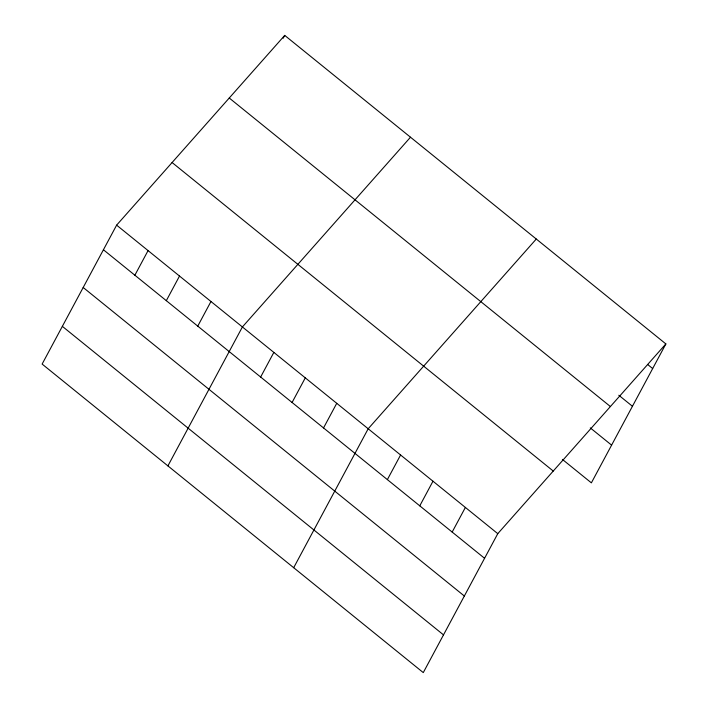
<?xml version="1.0" encoding="UTF-8"?>
<svg xmlns="http://www.w3.org/2000/svg" width="708" height="708" viewBox="0 0 708 708"><rect width="100%" height="100%" fill="white"/><g stroke="black" fill="none" stroke-linecap="round" stroke-linejoin="round"><path stroke-width="1.06" d="M116.625 225.144L42.126 364.071L423.278 672.6L497.777 533.664L665.874 343.929L284.722 35.4L116.625 225.144L497.777 533.664M134.865 275.226L148.069 250.597M283.191 38.241L284.722 35.4M166.309 300.679L179.513 276.049M197.753 326.131L210.957 301.502M167.911 465.891L242.401 326.954L410.498 137.21M260.641 377.037L273.846 352.407M292.085 402.489L305.29 377.86M323.529 427.942L336.743 403.312M293.687 567.701L368.187 428.765L536.283 239.03M387.373 479.617L400.586 454.996M419.773 505.848L432.977 481.219M452.173 532.071L465.377 507.441M665.874 343.929L591.375 482.856L562.391 459.395M647.555 364.416L652.67 368.558M618.801 395.232L632.439 406.277M229.25 98.014L610.402 406.542M590.286 427.889L611.606 445.137M172.097 162.53L553.249 471.05M103.421 249.765L484.573 558.293M83.19 287.492L464.342 596.012M62.357 326.353L443.509 634.881"/></g></svg>
